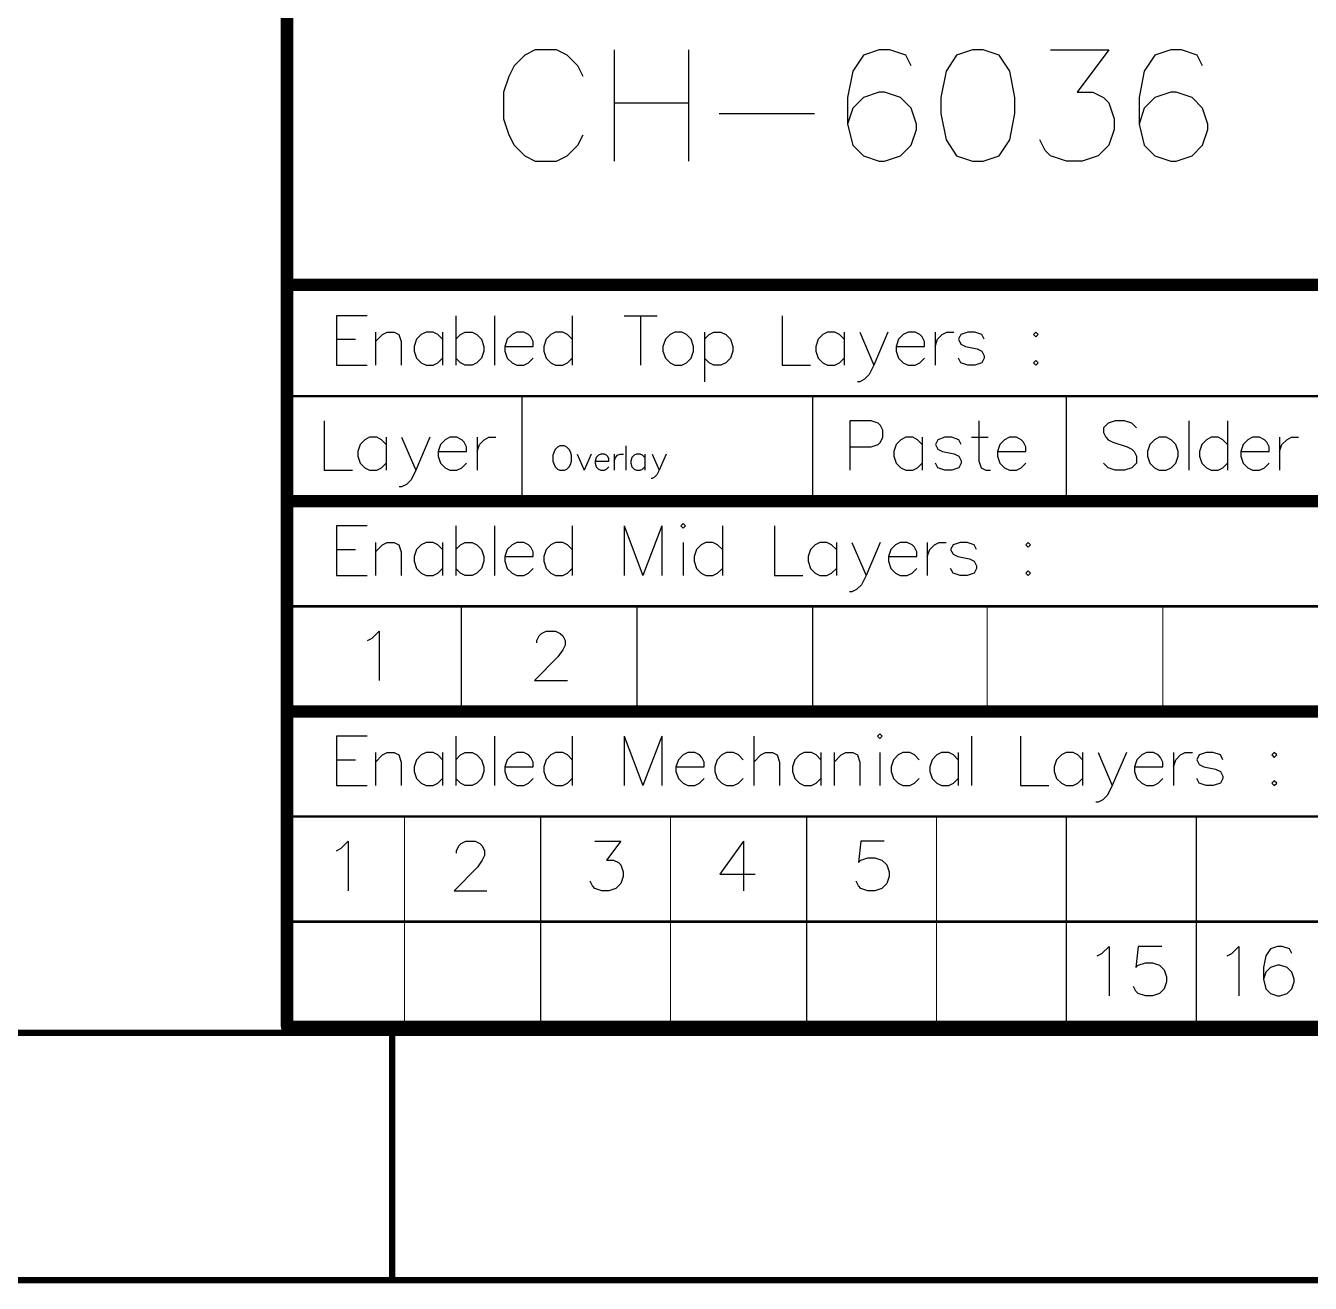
# Model space of a CAD drawing. Header units: millimetres. Extents: x 5 to 399, y 5 to 287.
# Drawn here: x 243.55 to 269.93, y 5.02 to 30.85 of the extents above; entities that cross this region are included whole.
import ezdxf

# ---------------------------------------------------------------- set-up
doc = ezdxf.new("R2010")
doc.units = ezdxf.units.MM
for name, color, linetype in [('Mechanical1', 6, 'Continuous'), ('Mechanical15', 56, 'Continuous'), ('Mechanical16', 56, 'Continuous'), ('Mechanical2', 216, 'Continuous'), ('Mechanical3', 76, 'Continuous'), ('Mechanical4', 56, 'Continuous'), ('Mechanical5', 56, 'Continuous'), ('MidLayer1', 16, 'Continuous'), ('MidLayer2', 76, 'Continuous'), ('TopLayer', 1, 'Continuous'), ('TopOverlay', 2, 'Continuous'), ('TopPaste', 8, 'Continuous'), ('TopSolder', 216, 'Continuous')]:
    doc.layers.add(name, color=color, linetype=linetype)

msp = doc.modelspace()

# ---------------------------------------------------------------- linework, layer by layer
at = {"layer": 'Mechanical1'}
for p, q in [((250.033, 13.952), (250.178, 14.097)), ((250.178, 14.097), (250.178, 13.081)), ((249.936, 13.903), (250.033, 13.952))]:
    msp.add_line(p, q, dxfattribs=at)
at = {"layer": 'Mechanical15'}
for p, q in [((265.654, 11.793), (265.799, 11.938)), ((265.799, 11.938), (265.799, 10.922)), ((266.399, 11.938), (266.35, 11.502)), ((266.882, 11.938), (266.399, 11.938)), ((265.557, 11.744), (265.654, 11.793)), ((266.35, 11.502), (266.399, 11.551)), ((266.399, 11.551), (266.544, 11.599)), ((266.544, 11.599), (266.689, 11.599)), ((266.689, 11.599), (266.834, 11.551)), ((266.834, 11.551), (266.931, 11.454)), ((266.931, 11.454), (266.979, 11.309)), ((266.35, 11.019), (266.302, 11.115)), ((266.979, 11.212), (266.931, 11.067)), ((266.979, 11.309), (266.979, 11.212)), ((266.399, 10.97), (266.35, 11.019)), ((266.544, 10.922), (266.399, 10.97)), ((266.689, 10.922), (266.544, 10.922)), ((266.834, 10.97), (266.689, 10.922)), ((266.931, 11.067), (266.834, 10.97))]:
    msp.add_line(p, q, dxfattribs=at)
at = {"layer": 'Mechanical15', "const_width": 0.127}
for points in [[(10.16, 10.16), (393.7, 10.16)], [(243.84, 10.16), (279.4, 10.16)], [(251.079, 5.08), (251.079, 10.16)], [(5.08, 5.08), (398.78, 5.08)]]:
    msp.add_lwpolyline(points, dxfattribs=at)
at = {"layer": 'Mechanical15', "const_width": 0.0635}
for points in [[(243.808, 10.16, 1), (243.872, 10.16, 1)], [(251.047, 10.16, 1), (251.111, 10.16, 1)], [(251.047, 5.08, 1), (251.111, 5.08, 1)]]:
    msp.add_lwpolyline(points, format="xyb", close=True, dxfattribs=at)
at = {"layer": 'Mechanical16'}
for p, q in [((254.018, 30.353), (253.8, 30.244)), ((254.453, 30.353), (254.018, 30.353)), ((254.671, 30.244), (254.453, 30.353)), ((255.64, 30.353), (255.64, 28.067)), ((257.163, 30.353), (257.163, 28.067)), ((261.081, 30.353), (260.755, 30.244)), ((261.299, 30.353), (261.081, 30.353)), ((261.625, 30.244), (261.299, 30.353)), ((262.997, 30.353), (262.67, 30.244)), ((263.214, 30.353), (262.997, 30.353)), ((263.541, 30.244), (263.214, 30.353)), ((264.597, 30.353), (265.794, 30.353)), ((265.794, 30.353), (265.141, 29.482)), ((267.067, 30.353), (266.741, 30.244)), ((267.285, 30.353), (267.067, 30.353)), ((267.611, 30.244), (267.285, 30.353)), ((253.8, 30.244), (253.583, 30.026)), ((254.889, 30.026), (254.671, 30.244)), ((260.755, 30.244), (260.537, 29.917)), ((261.734, 30.026), (261.625, 30.244)), ((262.67, 30.244), (262.453, 29.917)), ((263.759, 29.917), (263.541, 30.244)), ((266.741, 30.244), (266.523, 29.917)), ((267.72, 30.026), (267.611, 30.244)), ((253.474, 29.808), (253.365, 29.482)), ((253.583, 30.026), (253.474, 29.808)), ((254.998, 29.808), (254.889, 30.026)), ((260.537, 29.917), (260.428, 29.373)), ((262.453, 29.917), (262.344, 29.373)), ((263.867, 29.373), (263.759, 29.917)), ((266.523, 29.917), (266.414, 29.373)), ((253.365, 29.482), (253.365, 28.938)), ((260.428, 29.373), (260.428, 28.829)), ((260.755, 29.373), (260.537, 29.155)), ((261.081, 29.482), (260.755, 29.373)), ((261.19, 29.482), (261.081, 29.482)), ((261.517, 29.373), (261.19, 29.482)), ((261.734, 29.155), (261.517, 29.373)), ((262.344, 29.373), (262.344, 29.047)), ((263.867, 29.047), (263.867, 29.373)), ((265.141, 29.482), (265.467, 29.482)), ((265.467, 29.482), (265.685, 29.373)), ((265.685, 29.373), (265.794, 29.264)), ((266.414, 29.373), (266.414, 28.829)), ((266.741, 29.373), (266.523, 29.155)), ((267.067, 29.482), (266.741, 29.373)), ((267.176, 29.482), (267.067, 29.482)), ((267.503, 29.373), (267.176, 29.482)), ((267.72, 29.155), (267.503, 29.373)), ((255.64, 29.264), (257.163, 29.264)), ((257.795, 29.047), (259.754, 29.047)), ((260.537, 29.155), (260.428, 28.829)), ((261.843, 28.829), (261.734, 29.155)), ((262.344, 29.047), (262.453, 28.502)), ((263.759, 28.502), (263.867, 29.047)), ((265.794, 29.264), (265.903, 28.938)), ((266.523, 29.155), (266.414, 28.829)), ((267.829, 28.829), (267.72, 29.155)), ((253.365, 28.938), (253.474, 28.611)), ((260.428, 28.829), (260.537, 28.394)), ((261.843, 28.72), (261.843, 28.829)), ((265.903, 28.938), (265.903, 28.72)), ((266.414, 28.829), (266.523, 28.394)), ((267.829, 28.72), (267.829, 28.829)), ((253.474, 28.611), (253.583, 28.394)), ((254.889, 28.394), (254.998, 28.611)), ((261.734, 28.394), (261.843, 28.72)), ((262.453, 28.502), (262.67, 28.176)), ((263.541, 28.176), (263.759, 28.502)), ((264.488, 28.285), (264.379, 28.502)), ((265.903, 28.72), (265.794, 28.394)), ((267.72, 28.394), (267.829, 28.72)), ((253.583, 28.394), (253.8, 28.176)), ((254.671, 28.176), (254.889, 28.394)), ((260.537, 28.394), (260.755, 28.176)), ((261.517, 28.176), (261.734, 28.394)), ((264.597, 28.176), (264.488, 28.285)), ((265.794, 28.394), (265.576, 28.176)), ((266.523, 28.394), (266.741, 28.176)), ((267.503, 28.176), (267.72, 28.394)), ((253.8, 28.176), (254.018, 28.067)), ((254.018, 28.067), (254.453, 28.067)), ((254.453, 28.067), (254.671, 28.176)), ((260.755, 28.176), (261.081, 28.067)), ((261.081, 28.067), (261.19, 28.067)), ((261.19, 28.067), (261.517, 28.176)), ((262.67, 28.176), (262.997, 28.067)), ((262.997, 28.067), (263.214, 28.067)), ((263.214, 28.067), (263.541, 28.176)), ((264.923, 28.067), (264.597, 28.176)), ((265.25, 28.067), (264.923, 28.067)), ((265.576, 28.176), (265.25, 28.067)), ((266.741, 28.176), (267.067, 28.067)), ((267.067, 28.067), (267.176, 28.067)), ((267.176, 28.067), (267.503, 28.176)), ((250.565, 24.892), (249.936, 24.892)), ((249.936, 24.892), (249.936, 23.876)), ((252.384, 24.892), (252.384, 23.876)), ((253.182, 24.892), (253.182, 23.876)), ((254.773, 24.892), (254.773, 23.876)), ((255.842, 24.892), (256.519, 24.892)), ((256.181, 24.892), (256.181, 23.876)), ((259.088, 24.892), (259.088, 23.876)), ((250.734, 24.553), (250.734, 23.876)), ((250.879, 24.505), (250.976, 24.553)), ((250.976, 24.553), (251.121, 24.553)), ((251.121, 24.553), (251.218, 24.505)), ((251.774, 24.553), (251.677, 24.505)), ((251.919, 24.553), (251.774, 24.553)), ((252.016, 24.505), (251.919, 24.553)), ((252.113, 24.553), (252.113, 23.876)), ((252.48, 24.505), (252.577, 24.553)), ((252.577, 24.553), (252.722, 24.553)), ((252.722, 24.553), (252.819, 24.505)), ((253.636, 24.553), (253.54, 24.505)), ((253.781, 24.553), (253.636, 24.553)), ((253.878, 24.505), (253.781, 24.553)), ((254.434, 24.553), (254.338, 24.505)), ((254.58, 24.553), (254.434, 24.553)), ((254.676, 24.505), (254.58, 24.553)), ((256.882, 24.553), (256.785, 24.505)), ((257.027, 24.553), (256.882, 24.553)), ((257.124, 24.505), (257.027, 24.553)), ((257.491, 24.553), (257.491, 23.537)), ((257.588, 24.505), (257.685, 24.553)), ((257.685, 24.553), (257.83, 24.553)), ((257.83, 24.553), (257.927, 24.505)), ((260.021, 24.553), (259.925, 24.505)), ((260.166, 24.553), (260.021, 24.553)), ((260.263, 24.505), (260.166, 24.553)), ((260.36, 24.553), (260.36, 23.876)), ((260.679, 24.553), (260.969, 23.876)), ((261.26, 24.553), (260.969, 23.876)), ((261.671, 24.553), (261.574, 24.505)), ((261.816, 24.553), (261.671, 24.553)), ((261.913, 24.505), (261.816, 24.553)), ((262.227, 24.553), (262.227, 23.876)), ((262.372, 24.505), (262.469, 24.553)), ((262.469, 24.553), (262.614, 24.553)), ((262.899, 24.553), (262.754, 24.505)), ((263.044, 24.553), (262.899, 24.553)), ((263.19, 24.505), (263.044, 24.553)), ((264.297, 24.553), (264.249, 24.505)), ((264.346, 24.505), (264.297, 24.553)), ((249.936, 24.408), (250.323, 24.408)), ((250.734, 24.36), (250.879, 24.505)), ((251.218, 24.505), (251.266, 24.36)), ((251.266, 24.36), (251.266, 23.876)), ((251.581, 24.408), (251.532, 24.263)), ((251.677, 24.505), (251.581, 24.408)), ((252.113, 24.408), (252.016, 24.505)), ((252.384, 24.408), (252.48, 24.505)), ((252.819, 24.505), (252.916, 24.408)), ((252.916, 24.408), (252.964, 24.263)), ((253.443, 24.408), (253.394, 24.263)), ((253.54, 24.505), (253.443, 24.408)), ((253.927, 24.456), (253.878, 24.505)), ((253.975, 24.36), (253.927, 24.456)), ((253.975, 24.263), (253.975, 24.36)), ((254.241, 24.408), (254.193, 24.263)), ((254.338, 24.505), (254.241, 24.408)), ((254.773, 24.408), (254.676, 24.505)), ((256.689, 24.408), (256.64, 24.263)), ((256.785, 24.505), (256.689, 24.408)), ((257.221, 24.408), (257.124, 24.505)), ((257.269, 24.263), (257.221, 24.408)), ((257.491, 24.408), (257.588, 24.505)), ((257.927, 24.505), (258.024, 24.408)), ((258.024, 24.408), (258.072, 24.263)), ((259.828, 24.408), (259.779, 24.263)), ((259.925, 24.505), (259.828, 24.408)), ((260.36, 24.408), (260.263, 24.505)), ((261.477, 24.408), (261.429, 24.263)), ((261.574, 24.505), (261.477, 24.408)), ((261.961, 24.456), (261.913, 24.505)), ((262.009, 24.36), (261.961, 24.456)), ((262.009, 24.263), (262.009, 24.36)), ((262.227, 24.263), (262.275, 24.408)), ((262.275, 24.408), (262.372, 24.505)), ((262.754, 24.505), (262.706, 24.408)), ((262.706, 24.408), (262.754, 24.311)), ((262.754, 24.311), (262.851, 24.263)), ((263.238, 24.408), (263.19, 24.505)), ((264.249, 24.505), (264.297, 24.456)), ((264.297, 24.456), (264.346, 24.505)), ((251.532, 24.263), (251.532, 24.166)), ((251.532, 24.166), (251.581, 24.021)), ((251.581, 24.021), (251.677, 23.924)), ((252.016, 23.924), (252.113, 24.021)), ((252.48, 23.924), (252.384, 24.021)), ((252.916, 24.021), (252.819, 23.924)), ((252.964, 24.166), (252.916, 24.021)), ((252.964, 24.263), (252.964, 24.166)), ((253.394, 24.263), (253.975, 24.263)), ((253.394, 24.263), (253.394, 24.166)), ((253.394, 24.166), (253.443, 24.021)), ((253.443, 24.021), (253.54, 23.924)), ((253.878, 23.924), (253.975, 24.021)), ((254.193, 24.263), (254.193, 24.166)), ((254.193, 24.166), (254.241, 24.021)), ((254.241, 24.021), (254.338, 23.924)), ((254.676, 23.924), (254.773, 24.021)), ((256.64, 24.263), (256.64, 24.166)), ((256.64, 24.166), (256.689, 24.021)), ((256.689, 24.021), (256.785, 23.924)), ((257.124, 23.924), (257.221, 24.021)), ((257.221, 24.021), (257.269, 24.166)), ((257.269, 24.166), (257.269, 24.263)), ((257.588, 23.924), (257.491, 24.021)), ((258.024, 24.021), (257.927, 23.924)), ((258.072, 24.166), (258.024, 24.021)), ((258.072, 24.263), (258.072, 24.166)), ((259.779, 24.263), (259.779, 24.166)), ((259.779, 24.166), (259.828, 24.021)), ((259.828, 24.021), (259.925, 23.924)), ((260.263, 23.924), (260.36, 24.021)), ((261.429, 24.263), (262.009, 24.263)), ((261.429, 24.263), (261.429, 24.166)), ((261.429, 24.166), (261.477, 24.021)), ((261.477, 24.021), (261.574, 23.924)), ((261.913, 23.924), (262.009, 24.021)), ((262.754, 23.924), (262.706, 24.021)), ((262.851, 24.263), (263.093, 24.215)), ((263.093, 24.215), (263.19, 24.166)), ((263.19, 24.166), (263.238, 24.069)), ((263.238, 24.021), (263.19, 23.924)), ((263.238, 24.069), (263.238, 24.021)), ((249.936, 23.876), (250.565, 23.876)), ((251.677, 23.924), (251.774, 23.876)), ((251.774, 23.876), (251.919, 23.876)), ((251.919, 23.876), (252.016, 23.924)), ((252.577, 23.876), (252.48, 23.924)), ((252.722, 23.876), (252.577, 23.876)), ((252.819, 23.924), (252.722, 23.876)), ((253.54, 23.924), (253.636, 23.876)), ((253.636, 23.876), (253.781, 23.876)), ((253.781, 23.876), (253.878, 23.924)), ((254.338, 23.924), (254.434, 23.876)), ((254.434, 23.876), (254.58, 23.876)), ((254.58, 23.876), (254.676, 23.924)), ((256.785, 23.924), (256.882, 23.876)), ((256.882, 23.876), (257.027, 23.876)), ((257.027, 23.876), (257.124, 23.924)), ((257.685, 23.876), (257.588, 23.924)), ((257.83, 23.876), (257.685, 23.876)), ((257.927, 23.924), (257.83, 23.876)), ((259.088, 23.876), (259.668, 23.876)), ((259.925, 23.924), (260.021, 23.876)), ((260.021, 23.876), (260.166, 23.876)), ((260.166, 23.876), (260.263, 23.924)), ((260.969, 23.876), (260.873, 23.683)), ((261.574, 23.924), (261.671, 23.876)), ((261.671, 23.876), (261.816, 23.876)), ((261.816, 23.876), (261.913, 23.924)), ((262.899, 23.876), (262.754, 23.924)), ((263.044, 23.876), (262.899, 23.876)), ((263.19, 23.924), (263.044, 23.876)), ((264.297, 23.973), (264.249, 23.924)), ((264.249, 23.924), (264.297, 23.876)), ((264.346, 23.924), (264.297, 23.973)), ((264.297, 23.876), (264.346, 23.924)), ((260.679, 23.537), (260.631, 23.537)), ((260.776, 23.586), (260.679, 23.537)), ((260.873, 23.683), (260.776, 23.586)), ((257.051, 20.622), (257.003, 20.574)), ((257.1, 20.574), (257.051, 20.622)), ((250.565, 20.574), (249.936, 20.574)), ((249.936, 20.574), (249.936, 19.558)), ((252.384, 20.574), (252.384, 19.558)), ((253.182, 20.574), (253.182, 19.558)), ((254.773, 20.574), (254.773, 19.558)), ((255.842, 20.574), (255.842, 19.558)), ((255.842, 20.574), (256.229, 19.558)), ((256.616, 20.574), (256.229, 19.558)), ((256.616, 20.574), (256.616, 19.558)), ((257.003, 20.574), (257.051, 20.525)), ((257.051, 20.525), (257.1, 20.574)), ((257.859, 20.574), (257.859, 19.558)), ((258.928, 20.574), (258.928, 19.558)), ((249.936, 20.09), (250.323, 20.09)), ((250.734, 20.235), (250.734, 19.558)), ((250.734, 20.042), (250.879, 20.187)), ((250.879, 20.187), (250.976, 20.235)), ((250.976, 20.235), (251.121, 20.235)), ((251.121, 20.235), (251.218, 20.187)), ((251.218, 20.187), (251.266, 20.042)), ((251.581, 20.09), (251.532, 19.945)), ((251.677, 20.187), (251.581, 20.09)), ((251.774, 20.235), (251.677, 20.187)), ((251.919, 20.235), (251.774, 20.235)), ((252.016, 20.187), (251.919, 20.235)), ((252.113, 20.09), (252.016, 20.187)), ((252.113, 20.235), (252.113, 19.558)), ((252.384, 20.09), (252.48, 20.187)), ((252.48, 20.187), (252.577, 20.235)), ((252.577, 20.235), (252.722, 20.235)), ((252.722, 20.235), (252.819, 20.187)), ((252.819, 20.187), (252.916, 20.09)), ((252.916, 20.09), (252.964, 19.945)), ((253.443, 20.09), (253.394, 19.945)), ((253.54, 20.187), (253.443, 20.09)), ((253.636, 20.235), (253.54, 20.187)), ((253.781, 20.235), (253.636, 20.235)), ((253.878, 20.187), (253.781, 20.235)), ((253.927, 20.138), (253.878, 20.187)), ((253.975, 20.042), (253.927, 20.138)), ((254.241, 20.09), (254.193, 19.945)), ((254.338, 20.187), (254.241, 20.09)), ((254.434, 20.235), (254.338, 20.187)), ((254.58, 20.235), (254.434, 20.235)), ((254.676, 20.187), (254.58, 20.235)), ((254.773, 20.09), (254.676, 20.187)), ((257.051, 20.235), (257.051, 19.558)), ((257.327, 20.09), (257.279, 19.945)), ((257.424, 20.187), (257.327, 20.09)), ((257.521, 20.235), (257.424, 20.187)), ((257.666, 20.235), (257.521, 20.235)), ((257.762, 20.187), (257.666, 20.235)), ((257.859, 20.09), (257.762, 20.187)), ((259.668, 20.09), (259.62, 19.945)), ((259.765, 20.187), (259.668, 20.09)), ((259.862, 20.235), (259.765, 20.187)), ((260.007, 20.235), (259.862, 20.235)), ((260.103, 20.187), (260.007, 20.235)), ((260.2, 20.09), (260.103, 20.187)), ((260.2, 20.235), (260.2, 19.558)), ((260.519, 20.235), (260.81, 19.558)), ((261.1, 20.235), (260.81, 19.558)), ((261.318, 20.09), (261.269, 19.945)), ((261.414, 20.187), (261.318, 20.09)), ((261.511, 20.235), (261.414, 20.187)), ((261.656, 20.235), (261.511, 20.235)), ((261.753, 20.187), (261.656, 20.235)), ((261.801, 20.138), (261.753, 20.187)), ((261.85, 20.042), (261.801, 20.138)), ((262.067, 20.235), (262.067, 19.558)), ((262.067, 19.945), (262.116, 20.09)), ((262.116, 20.09), (262.212, 20.187)), ((262.212, 20.187), (262.309, 20.235)), ((262.309, 20.235), (262.454, 20.235)), ((262.595, 20.187), (262.546, 20.09)), ((262.546, 20.09), (262.595, 19.993)), ((262.74, 20.235), (262.595, 20.187)), ((262.885, 20.235), (262.74, 20.235)), ((263.03, 20.187), (262.885, 20.235)), ((263.078, 20.09), (263.03, 20.187)), ((264.138, 20.235), (264.089, 20.187)), ((264.089, 20.187), (264.138, 20.138)), ((264.186, 20.187), (264.138, 20.235)), ((264.138, 20.138), (264.186, 20.187)), ((251.266, 20.042), (251.266, 19.558)), ((251.532, 19.945), (251.532, 19.848)), ((251.532, 19.848), (251.581, 19.703)), ((252.964, 19.848), (252.916, 19.703)), ((252.964, 19.945), (252.964, 19.848)), ((253.394, 19.945), (253.975, 19.945)), ((253.394, 19.945), (253.394, 19.848)), ((253.394, 19.848), (253.443, 19.703)), ((253.975, 19.945), (253.975, 20.042)), ((254.193, 19.945), (254.193, 19.848)), ((254.193, 19.848), (254.241, 19.703)), ((257.279, 19.945), (257.279, 19.848)), ((257.279, 19.848), (257.327, 19.703)), ((259.62, 19.945), (259.62, 19.848)), ((259.62, 19.848), (259.668, 19.703)), ((261.269, 19.945), (261.85, 19.945)), ((261.269, 19.945), (261.269, 19.848)), ((261.269, 19.848), (261.318, 19.703)), ((261.85, 19.945), (261.85, 20.042)), ((262.595, 19.993), (262.691, 19.945)), ((262.691, 19.945), (262.933, 19.897)), ((262.933, 19.897), (263.03, 19.848)), ((263.03, 19.848), (263.078, 19.751)), ((249.936, 19.558), (250.565, 19.558)), ((251.581, 19.703), (251.677, 19.606)), ((251.677, 19.606), (251.774, 19.558)), ((251.774, 19.558), (251.919, 19.558)), ((251.919, 19.558), (252.016, 19.606)), ((252.016, 19.606), (252.113, 19.703)), ((252.48, 19.606), (252.384, 19.703)), ((252.577, 19.558), (252.48, 19.606)), ((252.722, 19.558), (252.577, 19.558)), ((252.819, 19.606), (252.722, 19.558)), ((252.916, 19.703), (252.819, 19.606)), ((253.443, 19.703), (253.54, 19.606)), ((253.54, 19.606), (253.636, 19.558)), ((253.636, 19.558), (253.781, 19.558)), ((253.781, 19.558), (253.878, 19.606)), ((253.878, 19.606), (253.975, 19.703)), ((254.241, 19.703), (254.338, 19.606)), ((254.338, 19.606), (254.434, 19.558)), ((254.434, 19.558), (254.58, 19.558)), ((254.58, 19.558), (254.676, 19.606)), ((254.676, 19.606), (254.773, 19.703)), ((257.327, 19.703), (257.424, 19.606)), ((257.424, 19.606), (257.521, 19.558)), ((257.521, 19.558), (257.666, 19.558)), ((257.666, 19.558), (257.762, 19.606)), ((257.762, 19.606), (257.859, 19.703)), ((258.928, 19.558), (259.509, 19.558)), ((259.668, 19.703), (259.765, 19.606)), ((259.765, 19.606), (259.862, 19.558)), ((259.862, 19.558), (260.007, 19.558)), ((260.007, 19.558), (260.103, 19.606)), ((260.103, 19.606), (260.2, 19.703)), ((260.81, 19.558), (260.713, 19.365)), ((261.318, 19.703), (261.414, 19.606)), ((261.414, 19.606), (261.511, 19.558)), ((261.511, 19.558), (261.656, 19.558)), ((261.656, 19.558), (261.753, 19.606)), ((261.753, 19.606), (261.85, 19.703)), ((262.595, 19.606), (262.546, 19.703)), ((262.74, 19.558), (262.595, 19.606)), ((262.885, 19.558), (262.74, 19.558)), ((263.03, 19.606), (262.885, 19.558)), ((263.078, 19.703), (263.03, 19.606)), ((263.078, 19.751), (263.078, 19.703)), ((264.138, 19.655), (264.089, 19.606)), ((264.089, 19.606), (264.138, 19.558)), ((264.186, 19.606), (264.138, 19.655)), ((264.138, 19.558), (264.186, 19.606)), ((260.616, 19.268), (260.519, 19.219)), ((260.713, 19.365), (260.616, 19.268)), ((260.519, 19.219), (260.471, 19.219)), ((250.565, 16.256), (249.936, 16.256)), ((249.936, 16.256), (249.936, 15.24)), ((252.384, 16.256), (252.384, 15.24)), ((253.182, 16.256), (253.182, 15.24)), ((254.773, 16.256), (254.773, 15.24)), ((255.842, 16.256), (255.842, 15.24)), ((255.842, 16.256), (256.229, 15.24)), ((256.616, 16.256), (256.229, 15.24)), ((256.616, 16.256), (256.616, 15.24)), ((258.502, 16.256), (258.502, 15.24)), ((261.095, 16.304), (261.047, 16.256)), ((261.047, 16.256), (261.095, 16.207)), ((261.143, 16.256), (261.095, 16.304)), ((261.095, 16.207), (261.143, 16.256)), ((262.972, 16.256), (262.972, 15.24)), ((263.983, 16.256), (263.983, 15.24)), ((250.734, 15.917), (250.734, 15.24)), ((250.734, 15.724), (250.879, 15.869)), ((250.879, 15.869), (250.976, 15.917)), ((250.976, 15.917), (251.121, 15.917)), ((251.121, 15.917), (251.218, 15.869)), ((251.218, 15.869), (251.266, 15.724)), ((251.677, 15.869), (251.581, 15.772)), ((251.774, 15.917), (251.677, 15.869)), ((251.919, 15.917), (251.774, 15.917)), ((252.016, 15.869), (251.919, 15.917)), ((252.113, 15.772), (252.016, 15.869)), ((252.113, 15.917), (252.113, 15.24)), ((252.384, 15.772), (252.48, 15.869)), ((252.48, 15.869), (252.577, 15.917)), ((252.577, 15.917), (252.722, 15.917)), ((252.722, 15.917), (252.819, 15.869)), ((252.819, 15.869), (252.916, 15.772)), ((253.54, 15.869), (253.443, 15.772)), ((253.636, 15.917), (253.54, 15.869)), ((253.781, 15.917), (253.636, 15.917)), ((253.878, 15.869), (253.781, 15.917)), ((253.927, 15.82), (253.878, 15.869)), ((254.338, 15.869), (254.241, 15.772)), ((254.434, 15.917), (254.338, 15.869)), ((254.58, 15.917), (254.434, 15.917)), ((254.676, 15.869), (254.58, 15.917)), ((254.773, 15.772), (254.676, 15.869)), ((257.051, 15.869), (256.955, 15.772)), ((257.148, 15.917), (257.051, 15.869)), ((257.293, 15.917), (257.148, 15.917)), ((257.39, 15.869), (257.293, 15.917)), ((257.438, 15.82), (257.39, 15.869)), ((257.849, 15.869), (257.753, 15.772)), ((257.946, 15.917), (257.849, 15.869)), ((258.091, 15.917), (257.946, 15.917)), ((258.188, 15.869), (258.091, 15.917)), ((258.285, 15.772), (258.188, 15.869)), ((258.502, 15.724), (258.648, 15.869)), ((258.648, 15.869), (258.744, 15.917)), ((258.744, 15.917), (258.889, 15.917)), ((258.889, 15.917), (258.986, 15.869)), ((258.986, 15.869), (259.035, 15.724)), ((259.446, 15.869), (259.349, 15.772)), ((259.542, 15.917), (259.446, 15.869)), ((259.688, 15.917), (259.542, 15.917)), ((259.784, 15.869), (259.688, 15.917)), ((259.881, 15.772), (259.784, 15.869)), ((259.881, 15.917), (259.881, 15.24)), ((260.152, 15.917), (260.152, 15.24)), ((260.152, 15.724), (260.297, 15.869)), ((260.297, 15.869), (260.394, 15.917)), ((260.394, 15.917), (260.539, 15.917)), ((260.539, 15.917), (260.636, 15.869)), ((260.636, 15.869), (260.684, 15.724)), ((261.095, 15.917), (261.095, 15.24)), ((261.468, 15.869), (261.371, 15.772)), ((261.564, 15.917), (261.468, 15.869)), ((261.709, 15.917), (261.564, 15.917)), ((261.806, 15.869), (261.709, 15.917)), ((261.903, 15.772), (261.806, 15.869)), ((262.266, 15.869), (262.169, 15.772)), ((262.362, 15.917), (262.266, 15.869)), ((262.508, 15.917), (262.362, 15.917)), ((262.604, 15.869), (262.508, 15.917)), ((262.701, 15.772), (262.604, 15.869)), ((262.701, 15.917), (262.701, 15.24)), ((264.82, 15.869), (264.723, 15.772)), ((264.916, 15.917), (264.82, 15.869)), ((265.061, 15.917), (264.916, 15.917)), ((265.158, 15.869), (265.061, 15.917)), ((265.255, 15.772), (265.158, 15.869)), ((265.255, 15.917), (265.255, 15.24)), ((265.574, 15.917), (265.864, 15.24)), ((266.155, 15.917), (265.864, 15.24)), ((266.469, 15.869), (266.372, 15.772)), ((266.566, 15.917), (266.469, 15.869)), ((266.711, 15.917), (266.566, 15.917)), ((266.808, 15.869), (266.711, 15.917)), ((266.856, 15.82), (266.808, 15.869)), ((267.122, 15.917), (267.122, 15.24)), ((267.17, 15.772), (267.267, 15.869)), ((267.267, 15.869), (267.364, 15.917)), ((267.364, 15.917), (267.509, 15.917)), ((267.649, 15.869), (267.601, 15.772)), ((267.794, 15.917), (267.649, 15.869)), ((267.94, 15.917), (267.794, 15.917)), ((268.085, 15.869), (267.94, 15.917)), ((268.133, 15.772), (268.085, 15.869)), ((269.192, 15.917), (269.144, 15.869)), ((269.144, 15.869), (269.192, 15.82)), ((269.241, 15.869), (269.192, 15.917)), ((269.192, 15.82), (269.241, 15.869)), ((249.936, 15.772), (250.323, 15.772)), ((251.266, 15.724), (251.266, 15.24)), ((251.581, 15.772), (251.532, 15.627)), ((251.532, 15.627), (251.532, 15.53)), ((252.916, 15.772), (252.964, 15.627)), ((252.964, 15.627), (252.964, 15.53)), ((253.443, 15.772), (253.394, 15.627)), ((253.394, 15.627), (253.975, 15.627)), ((253.394, 15.627), (253.394, 15.53)), ((253.975, 15.724), (253.927, 15.82)), ((253.975, 15.627), (253.975, 15.724)), ((254.241, 15.772), (254.193, 15.627)), ((254.193, 15.627), (254.193, 15.53)), ((256.955, 15.772), (256.906, 15.627)), ((256.906, 15.627), (257.487, 15.627)), ((256.906, 15.627), (256.906, 15.53)), ((257.487, 15.724), (257.438, 15.82)), ((257.487, 15.627), (257.487, 15.724)), ((257.753, 15.772), (257.704, 15.627)), ((257.704, 15.627), (257.704, 15.53)), ((259.035, 15.724), (259.035, 15.24)), ((259.349, 15.772), (259.301, 15.627)), ((259.301, 15.627), (259.301, 15.53)), ((260.684, 15.724), (260.684, 15.24)), ((261.371, 15.772), (261.322, 15.627)), ((261.322, 15.627), (261.322, 15.53)), ((262.169, 15.772), (262.121, 15.627)), ((262.121, 15.627), (262.121, 15.53)), ((264.723, 15.772), (264.675, 15.627)), ((264.675, 15.627), (264.675, 15.53)), ((266.372, 15.772), (266.324, 15.627)), ((266.324, 15.627), (266.904, 15.627)), ((266.324, 15.627), (266.324, 15.53)), ((266.904, 15.724), (266.856, 15.82)), ((266.904, 15.627), (266.904, 15.724)), ((267.122, 15.627), (267.17, 15.772)), ((267.601, 15.772), (267.649, 15.675)), ((267.649, 15.675), (267.746, 15.627)), ((267.746, 15.627), (267.988, 15.579)), ((267.988, 15.579), (268.085, 15.53)), ((251.532, 15.53), (251.581, 15.385)), ((251.581, 15.385), (251.677, 15.288)), ((252.016, 15.288), (252.113, 15.385)), ((252.48, 15.288), (252.384, 15.385)), ((252.916, 15.385), (252.819, 15.288)), ((252.964, 15.53), (252.916, 15.385)), ((253.394, 15.53), (253.443, 15.385)), ((253.443, 15.385), (253.54, 15.288)), ((253.878, 15.288), (253.975, 15.385)), ((254.193, 15.53), (254.241, 15.385)), ((254.241, 15.385), (254.338, 15.288)), ((254.676, 15.288), (254.773, 15.385)), ((256.906, 15.53), (256.955, 15.385)), ((256.955, 15.385), (257.051, 15.288)), ((257.39, 15.288), (257.487, 15.385)), ((257.704, 15.53), (257.753, 15.385)), ((257.753, 15.385), (257.849, 15.288)), ((258.188, 15.288), (258.285, 15.385)), ((259.301, 15.53), (259.349, 15.385)), ((259.349, 15.385), (259.446, 15.288)), ((259.784, 15.288), (259.881, 15.385)), ((261.322, 15.53), (261.371, 15.385)), ((261.371, 15.385), (261.468, 15.288)), ((261.806, 15.288), (261.903, 15.385)), ((262.121, 15.53), (262.169, 15.385)), ((262.169, 15.385), (262.266, 15.288)), ((262.604, 15.288), (262.701, 15.385)), ((264.675, 15.53), (264.723, 15.385)), ((264.723, 15.385), (264.82, 15.288)), ((265.158, 15.288), (265.255, 15.385)), ((266.324, 15.53), (266.372, 15.385)), ((266.372, 15.385), (266.469, 15.288)), ((266.808, 15.288), (266.904, 15.385)), ((267.649, 15.288), (267.601, 15.385)), ((268.085, 15.53), (268.133, 15.433)), ((268.133, 15.385), (268.085, 15.288)), ((268.133, 15.433), (268.133, 15.385)), ((269.192, 15.337), (269.144, 15.288)), ((269.241, 15.288), (269.192, 15.337)), ((249.936, 15.24), (250.565, 15.24)), ((251.677, 15.288), (251.774, 15.24)), ((251.774, 15.24), (251.919, 15.24)), ((251.919, 15.24), (252.016, 15.288)), ((252.577, 15.24), (252.48, 15.288)), ((252.722, 15.24), (252.577, 15.24)), ((252.819, 15.288), (252.722, 15.24)), ((253.54, 15.288), (253.636, 15.24)), ((253.636, 15.24), (253.781, 15.24)), ((253.781, 15.24), (253.878, 15.288)), ((254.338, 15.288), (254.434, 15.24)), ((254.434, 15.24), (254.58, 15.24)), ((254.58, 15.24), (254.676, 15.288)), ((257.051, 15.288), (257.148, 15.24)), ((257.148, 15.24), (257.293, 15.24)), ((257.293, 15.24), (257.39, 15.288)), ((257.849, 15.288), (257.946, 15.24)), ((257.946, 15.24), (258.091, 15.24)), ((258.091, 15.24), (258.188, 15.288)), ((259.446, 15.288), (259.542, 15.24)), ((259.542, 15.24), (259.688, 15.24)), ((259.688, 15.24), (259.784, 15.288)), ((261.468, 15.288), (261.564, 15.24)), ((261.564, 15.24), (261.709, 15.24)), ((261.709, 15.24), (261.806, 15.288)), ((262.266, 15.288), (262.362, 15.24)), ((262.362, 15.24), (262.508, 15.24)), ((262.508, 15.24), (262.604, 15.288)), ((263.983, 15.24), (264.563, 15.24)), ((264.82, 15.288), (264.916, 15.24)), ((264.916, 15.24), (265.061, 15.24)), ((265.061, 15.24), (265.158, 15.288)), ((265.768, 15.047), (265.671, 14.95)), ((265.864, 15.24), (265.768, 15.047)), ((266.469, 15.288), (266.566, 15.24)), ((266.566, 15.24), (266.711, 15.24)), ((266.711, 15.24), (266.808, 15.288)), ((267.794, 15.24), (267.649, 15.288)), ((267.94, 15.24), (267.794, 15.24)), ((268.085, 15.288), (267.94, 15.24)), ((269.144, 15.288), (269.192, 15.24)), ((269.192, 15.24), (269.241, 15.288)), ((265.574, 14.901), (265.526, 14.901)), ((265.671, 14.95), (265.574, 14.901)), ((268.321, 11.793), (268.466, 11.938)), ((268.466, 11.938), (268.466, 10.922)), ((269.114, 11.889), (269.017, 11.744)), ((269.259, 11.938), (269.114, 11.889)), ((269.356, 11.938), (269.259, 11.938)), ((269.501, 11.889), (269.356, 11.938)), ((269.549, 11.793), (269.501, 11.889)), ((268.224, 11.744), (268.321, 11.793)), ((269.017, 11.744), (268.969, 11.502)), ((268.969, 11.502), (268.969, 11.261)), ((269.017, 11.406), (268.969, 11.261)), ((269.114, 11.502), (269.017, 11.406)), ((269.259, 11.551), (269.114, 11.502)), ((269.308, 11.551), (269.259, 11.551)), ((269.453, 11.502), (269.308, 11.551)), ((269.549, 11.406), (269.453, 11.502)), ((269.598, 11.261), (269.549, 11.406)), ((268.969, 11.261), (269.017, 11.067)), ((269.549, 11.067), (269.598, 11.212)), ((269.598, 11.212), (269.598, 11.261)), ((269.017, 11.067), (269.114, 10.97)), ((269.114, 10.97), (269.259, 10.922)), ((269.259, 10.922), (269.308, 10.922)), ((269.308, 10.922), (269.453, 10.97)), ((269.453, 10.97), (269.549, 11.067))]:
    msp.add_line(p, q, dxfattribs=at)
for points, const_width in [([(248.92, 25.527), (248.92, 48.387)], 0.254), ([(248.92, 10.287), (248.92, 25.527)], 0.254), ([(248.92, 25.527), (292.1, 25.527)], 0.254), ([(248.92, 23.241), (292.1, 23.241)], 0.0508), ([(253.746, 21.082), (253.746, 23.241)], 0.0254), ([(259.715, 21.082), (259.715, 23.241)], 0.0254), ([(264.922, 21.082), (264.922, 23.241)], 0.0254), ([(248.92, 21.082), (292.1, 21.082)], 0.254), ([(248.92, 18.923), (292.1, 18.923)], 0.0508), ([(252.501, 16.764), (252.501, 18.923)], 0.0254), ([(256.108, 16.764), (256.108, 18.923)], 0.0254), ([(259.715, 16.764), (259.715, 18.923)], 0.0254), ([(263.296, 16.764), (263.296, 18.923)], 0.0254), ([(266.903, 16.764), (266.903, 18.923)], 0.0254), ([(248.92, 16.764), (292.1, 16.764)], 0.254), ([(248.92, 14.605), (270.256, 14.605)], 0.0508), ([(251.333, 12.446), (251.333, 14.605)], 0.0254), ([(254.127, 12.446), (254.127, 14.605)], 0.0254), ([(256.794, 12.446), (256.794, 14.605)], 0.0254), ([(259.588, 12.446), (259.588, 14.605)], 0.0254), ([(262.255, 12.446), (262.255, 14.605)], 0.0254), ([(264.922, 12.446), (264.922, 14.605)], 0.0254), ([(267.589, 12.446), (267.589, 14.605)], 0.0254), ([(248.92, 12.446), (270.256, 12.446)], 0.0508), ([(251.333, 10.287), (251.333, 12.446)], 0.0254), ([(254.127, 10.287), (254.127, 12.446)], 0.0254), ([(256.794, 10.287), (256.794, 12.446)], 0.0254), ([(259.588, 10.287), (259.588, 12.446)], 0.0254), ([(262.255, 10.287), (262.255, 12.446)], 0.0254), ([(264.922, 10.287), (264.922, 12.446)], 0.0254), ([(267.589, 10.287), (267.589, 12.446)], 0.0254), ([(248.92, 10.287), (393.7, 10.287)], 0.254)]:
    msp.add_lwpolyline(points, dxfattribs=dict(at, const_width=const_width))
for points, const_width in [([(248.857, 25.527, 1), (248.983, 25.527, 1)], 0.127), ([(248.857, 25.527, 1), (248.983, 25.527, 1)], 0.127), ([(248.857, 25.527, 1), (248.983, 25.527, 1)], 0.127), ([(248.907, 23.241, 1), (248.933, 23.241, 1)], 0.0254), ([(253.74, 23.241, 1), (253.752, 23.241, 1)], 0.0127), ([(259.709, 23.241, 1), (259.721, 23.241, 1)], 0.0127), ([(264.916, 23.241, 1), (264.928, 23.241, 1)], 0.0127), ([(248.857, 21.082, 1), (248.983, 21.082, 1)], 0.127), ([(253.74, 21.082, 1), (253.752, 21.082, 1)], 0.0127), ([(259.709, 21.082, 1), (259.721, 21.082, 1)], 0.0127), ([(264.916, 21.082, 1), (264.928, 21.082, 1)], 0.0127), ([(248.907, 18.923, 1), (248.933, 18.923, 1)], 0.0254), ([(252.495, 18.923, 1), (252.508, 18.923, 1)], 0.0127), ([(256.102, 18.923, 1), (256.115, 18.923, 1)], 0.0127), ([(259.709, 18.923, 1), (259.721, 18.923, 1)], 0.0127), ([(263.29, 18.923, 1), (263.303, 18.923, 1)], 0.0127), ([(266.897, 18.923, 1), (266.91, 18.923, 1)], 0.0127), ([(248.857, 16.764, 1), (248.983, 16.764, 1)], 0.127), ([(252.495, 16.764, 1), (252.508, 16.764, 1)], 0.0127), ([(256.102, 16.764, 1), (256.115, 16.764, 1)], 0.0127), ([(259.709, 16.764, 1), (259.721, 16.764, 1)], 0.0127), ([(263.29, 16.764, 1), (263.303, 16.764, 1)], 0.0127), ([(266.897, 16.764, 1), (266.91, 16.764, 1)], 0.0127), ([(248.907, 14.605, 1), (248.933, 14.605, 1)], 0.0254), ([(251.327, 14.605, 1), (251.339, 14.605, 1)], 0.0127), ([(254.121, 14.605, 1), (254.133, 14.605, 1)], 0.0127), ([(256.788, 14.605, 1), (256.8, 14.605, 1)], 0.0127), ([(259.582, 14.605, 1), (259.594, 14.605, 1)], 0.0127), ([(262.249, 14.605, 1), (262.261, 14.605, 1)], 0.0127), ([(264.916, 14.605, 1), (264.928, 14.605, 1)], 0.0127), ([(267.583, 14.605, 1), (267.595, 14.605, 1)], 0.0127), ([(248.907, 12.446, 1), (248.933, 12.446, 1)], 0.0254), ([(251.327, 12.446, 1), (251.339, 12.446, 1)], 0.0127), ([(251.327, 12.446, 1), (251.339, 12.446, 1)], 0.0127), ([(254.121, 12.446, 1), (254.133, 12.446, 1)], 0.0127), ([(254.121, 12.446, 1), (254.133, 12.446, 1)], 0.0127), ([(256.788, 12.446, 1), (256.8, 12.446, 1)], 0.0127), ([(256.788, 12.446, 1), (256.8, 12.446, 1)], 0.0127), ([(259.582, 12.446, 1), (259.594, 12.446, 1)], 0.0127), ([(259.582, 12.446, 1), (259.594, 12.446, 1)], 0.0127), ([(262.249, 12.446, 1), (262.261, 12.446, 1)], 0.0127), ([(262.249, 12.446, 1), (262.261, 12.446, 1)], 0.0127), ([(264.916, 12.446, 1), (264.928, 12.446, 1)], 0.0127), ([(264.916, 12.446, 1), (264.928, 12.446, 1)], 0.0127), ([(267.583, 12.446, 1), (267.595, 12.446, 1)], 0.0127), ([(267.583, 12.446, 1), (267.595, 12.446, 1)], 0.0127), ([(248.857, 10.287, 1), (248.983, 10.287, 1)], 0.127), ([(248.857, 10.287, 1), (248.983, 10.287, 1)], 0.127), ([(251.327, 10.287, 1), (251.339, 10.287, 1)], 0.0127), ([(254.121, 10.287, 1), (254.133, 10.287, 1)], 0.0127), ([(256.788, 10.287, 1), (256.8, 10.287, 1)], 0.0127), ([(259.582, 10.287, 1), (259.594, 10.287, 1)], 0.0127), ([(262.249, 10.287, 1), (262.261, 10.287, 1)], 0.0127), ([(264.916, 10.287, 1), (264.928, 10.287, 1)], 0.0127), ([(267.583, 10.287, 1), (267.595, 10.287, 1)], 0.0127)]:
    msp.add_lwpolyline(points, format="xyb", close=True, dxfattribs=dict(at, const_width=const_width))
at = {"layer": 'Mechanical2'}
for p, q in [((252.397, 13.903), (252.446, 14)), ((252.446, 14), (252.494, 14.048)), ((252.494, 14.048), (252.591, 14.097)), ((252.591, 14.097), (252.784, 14.097)), ((252.784, 14.097), (252.881, 14.048)), ((252.881, 14.048), (252.929, 14)), ((252.929, 14), (252.978, 13.903)), ((252.397, 13.855), (252.397, 13.903)), ((252.978, 13.807), (252.929, 13.71)), ((252.978, 13.903), (252.978, 13.807)), ((252.833, 13.565), (252.349, 13.081)), ((252.929, 13.71), (252.833, 13.565)), ((252.349, 13.081), (253.026, 13.081))]:
    msp.add_line(p, q, dxfattribs=at)
at = {"layer": 'Mechanical3'}
for p, q in [((255.24, 14.097), (255.772, 14.097)), ((255.772, 14.097), (255.482, 13.71)), ((255.482, 13.71), (255.627, 13.71)), ((255.627, 13.71), (255.723, 13.661)), ((255.723, 13.661), (255.772, 13.613)), ((255.772, 13.613), (255.82, 13.468)), ((255.82, 13.468), (255.82, 13.371)), ((255.191, 13.178), (255.143, 13.274)), ((255.772, 13.226), (255.675, 13.129)), ((255.82, 13.371), (255.772, 13.226)), ((255.24, 13.129), (255.191, 13.178)), ((255.385, 13.081), (255.24, 13.129)), ((255.53, 13.081), (255.385, 13.081)), ((255.675, 13.129), (255.53, 13.081))]:
    msp.add_line(p, q, dxfattribs=at)
at = {"layer": 'Mechanical4'}
for p, q in [((258.294, 14.097), (257.81, 13.42)), ((258.294, 14.097), (258.294, 13.081)), ((257.81, 13.42), (258.536, 13.42))]:
    msp.add_line(p, q, dxfattribs=at)
at = {"layer": 'Mechanical5'}
for p, q in [((260.701, 14.097), (260.652, 13.661)), ((261.184, 14.097), (260.701, 14.097)), ((260.701, 13.71), (260.846, 13.758)), ((260.846, 13.758), (260.991, 13.758)), ((260.991, 13.758), (261.136, 13.71)), ((260.652, 13.661), (260.701, 13.71)), ((261.136, 13.71), (261.233, 13.613)), ((261.233, 13.613), (261.281, 13.468)), ((261.281, 13.468), (261.281, 13.371)), ((260.652, 13.178), (260.604, 13.274)), ((261.233, 13.226), (261.136, 13.129)), ((261.281, 13.371), (261.233, 13.226)), ((260.701, 13.129), (260.652, 13.178)), ((260.846, 13.081), (260.701, 13.129)), ((260.991, 13.081), (260.846, 13.081)), ((261.136, 13.129), (260.991, 13.081))]:
    msp.add_line(p, q, dxfattribs=at)
at = {"layer": 'MidLayer1'}
for p, q in [((250.571, 18.221), (250.668, 18.27)), ((250.668, 18.27), (250.813, 18.415)), ((250.813, 18.415), (250.813, 17.399))]:
    msp.add_line(p, q, dxfattribs=at)
at = {"layer": 'MidLayer2'}
for p, q in [((254.048, 18.221), (254.097, 18.318)), ((254.048, 18.173), (254.048, 18.221)), ((254.097, 18.318), (254.145, 18.366)), ((254.145, 18.366), (254.242, 18.415)), ((254.242, 18.415), (254.435, 18.415)), ((254.435, 18.415), (254.532, 18.366)), ((254.532, 18.366), (254.58, 18.318)), ((254.58, 18.318), (254.629, 18.221)), ((254.629, 18.221), (254.629, 18.125)), ((254.58, 18.028), (254.484, 17.883)), ((254.629, 18.125), (254.58, 18.028)), ((254.484, 17.883), (254, 17.399)), ((254, 17.399), (254.677, 17.399))]:
    msp.add_line(p, q, dxfattribs=at)
at = {"layer": 'TopLayer'}
for p, q in [((249.682, 22.733), (249.682, 21.717)), ((250.422, 22.249), (250.374, 22.104)), ((250.519, 22.346), (250.422, 22.249)), ((250.616, 22.394), (250.519, 22.346)), ((250.761, 22.394), (250.616, 22.394)), ((250.857, 22.346), (250.761, 22.394)), ((250.954, 22.249), (250.857, 22.346)), ((250.954, 22.394), (250.954, 21.717)), ((251.273, 22.394), (251.564, 21.717)), ((251.854, 22.394), (251.564, 21.717)), ((252.072, 22.249), (252.023, 22.104)), ((252.168, 22.346), (252.072, 22.249)), ((252.265, 22.394), (252.168, 22.346)), ((252.41, 22.394), (252.265, 22.394)), ((252.507, 22.346), (252.41, 22.394)), ((252.555, 22.297), (252.507, 22.346)), ((252.604, 22.201), (252.555, 22.297)), ((252.604, 22.104), (252.604, 22.201)), ((252.821, 22.394), (252.821, 21.717)), ((252.821, 22.104), (252.87, 22.249)), ((252.87, 22.249), (252.966, 22.346)), ((252.966, 22.346), (253.063, 22.394)), ((253.063, 22.394), (253.208, 22.394)), ((250.374, 22.104), (250.374, 22.007)), ((250.374, 22.007), (250.422, 21.862)), ((252.023, 22.104), (252.604, 22.104)), ((252.023, 22.104), (252.023, 22.007)), ((252.023, 22.007), (252.072, 21.862)), ((249.682, 21.717), (250.262, 21.717)), ((250.422, 21.862), (250.519, 21.765)), ((250.519, 21.765), (250.616, 21.717)), ((250.616, 21.717), (250.761, 21.717)), ((250.761, 21.717), (250.857, 21.765)), ((250.857, 21.765), (250.954, 21.862)), ((251.564, 21.717), (251.467, 21.524)), ((252.072, 21.862), (252.168, 21.765)), ((252.168, 21.765), (252.265, 21.717)), ((252.265, 21.717), (252.41, 21.717)), ((252.41, 21.717), (252.507, 21.765)), ((252.507, 21.765), (252.604, 21.862)), ((251.273, 21.378), (251.225, 21.378)), ((251.37, 21.427), (251.273, 21.378)), ((251.467, 21.524), (251.37, 21.427))]:
    msp.add_line(p, q, dxfattribs=at)
at = {"layer": 'TopOverlay'}
for p, q in [((254.476, 22.193), (254.429, 22.145)), ((254.524, 22.217), (254.476, 22.193)), ((254.619, 22.217), (254.524, 22.217)), ((254.667, 22.193), (254.619, 22.217)), ((254.714, 22.145), (254.667, 22.193)), ((255.874, 22.217), (255.874, 21.717)), ((254.405, 22.098), (254.381, 22.026)), ((254.381, 22.026), (254.381, 21.907)), ((254.381, 21.907), (254.405, 21.836)), ((254.429, 22.145), (254.405, 22.098)), ((254.738, 22.098), (254.714, 22.145)), ((254.762, 22.026), (254.738, 22.098)), ((254.738, 21.836), (254.762, 21.907)), ((254.762, 21.907), (254.762, 22.026)), ((254.879, 22.05), (255.021, 21.717)), ((255.164, 22.05), (255.021, 21.717)), ((255.269, 21.979), (255.245, 21.907)), ((255.245, 21.907), (255.531, 21.907)), ((255.245, 21.907), (255.245, 21.86)), ((255.317, 22.026), (255.269, 21.979)), ((255.364, 22.05), (255.317, 22.026)), ((255.436, 22.05), (255.364, 22.05)), ((255.483, 22.026), (255.436, 22.05)), ((255.507, 22.003), (255.483, 22.026)), ((255.531, 21.955), (255.507, 22.003)), ((255.531, 21.907), (255.531, 21.955)), ((255.638, 22.05), (255.638, 21.717)), ((255.638, 21.907), (255.662, 21.979)), ((255.662, 21.979), (255.709, 22.026)), ((255.709, 22.026), (255.757, 22.05)), ((255.757, 22.05), (255.828, 22.05)), ((256.002, 21.979), (255.978, 21.907)), ((255.978, 21.907), (255.978, 21.86)), ((256.05, 22.026), (256.002, 21.979)), ((256.097, 22.05), (256.05, 22.026)), ((256.169, 22.05), (256.097, 22.05)), ((256.216, 22.026), (256.169, 22.05)), ((256.264, 21.979), (256.216, 22.026)), ((256.264, 22.05), (256.264, 21.717)), ((256.421, 22.05), (256.564, 21.717)), ((256.707, 22.05), (256.564, 21.717)), ((254.405, 21.836), (254.429, 21.788)), ((254.429, 21.788), (254.476, 21.741)), ((254.476, 21.741), (254.524, 21.717)), ((254.524, 21.717), (254.619, 21.717)), ((254.619, 21.717), (254.667, 21.741)), ((254.667, 21.741), (254.714, 21.788)), ((254.714, 21.788), (254.738, 21.836)), ((255.245, 21.86), (255.269, 21.788)), ((255.269, 21.788), (255.317, 21.741)), ((255.317, 21.741), (255.364, 21.717)), ((255.364, 21.717), (255.436, 21.717)), ((255.436, 21.717), (255.483, 21.741)), ((255.483, 21.741), (255.531, 21.788)), ((255.978, 21.86), (256.002, 21.788)), ((256.002, 21.788), (256.05, 21.741)), ((256.05, 21.741), (256.097, 21.717)), ((256.097, 21.717), (256.169, 21.717)), ((256.169, 21.717), (256.216, 21.741)), ((256.216, 21.741), (256.264, 21.788)), ((256.564, 21.717), (256.516, 21.622)), ((256.421, 21.55), (256.397, 21.55)), ((256.469, 21.574), (256.421, 21.55)), ((256.516, 21.622), (256.469, 21.574))]:
    msp.add_line(p, q, dxfattribs=at)
at = {"layer": 'TopPaste'}
for p, q in [((260.912, 22.733), (260.477, 22.733)), ((260.477, 22.733), (260.477, 21.717)), ((261.057, 22.684), (260.912, 22.733)), ((261.106, 22.636), (261.057, 22.684)), ((263.123, 22.733), (263.123, 21.91)), ((261.154, 22.539), (261.106, 22.636)), ((261.154, 22.394), (261.154, 22.539)), ((260.477, 22.201), (260.912, 22.201)), ((260.912, 22.201), (261.057, 22.249)), ((261.057, 22.249), (261.106, 22.297)), ((261.106, 22.297), (261.154, 22.394)), ((261.43, 22.249), (261.382, 22.104)), ((261.527, 22.346), (261.43, 22.249)), ((261.623, 22.394), (261.527, 22.346)), ((261.768, 22.394), (261.623, 22.394)), ((261.865, 22.346), (261.768, 22.394)), ((261.962, 22.249), (261.865, 22.346)), ((261.962, 22.394), (261.962, 21.717)), ((262.281, 22.346), (262.233, 22.249)), ((262.233, 22.249), (262.281, 22.152)), ((262.426, 22.394), (262.281, 22.346)), ((262.571, 22.394), (262.426, 22.394)), ((262.717, 22.346), (262.571, 22.394)), ((262.765, 22.249), (262.717, 22.346)), ((262.978, 22.394), (263.316, 22.394)), ((263.558, 22.249), (263.51, 22.104)), ((263.655, 22.346), (263.558, 22.249)), ((263.752, 22.394), (263.655, 22.346)), ((263.897, 22.394), (263.752, 22.394)), ((263.994, 22.346), (263.897, 22.394)), ((264.042, 22.297), (263.994, 22.346)), ((264.09, 22.201), (264.042, 22.297)), ((264.09, 22.104), (264.09, 22.201)), ((261.382, 22.104), (261.382, 22.007)), ((261.382, 22.007), (261.43, 21.862)), ((262.281, 22.152), (262.378, 22.104)), ((262.378, 22.104), (262.62, 22.056)), ((262.62, 22.056), (262.717, 22.007)), ((262.717, 22.007), (262.765, 21.91)), ((262.765, 21.91), (262.765, 21.862)), ((263.123, 21.91), (263.171, 21.765)), ((263.51, 22.104), (264.09, 22.104)), ((263.51, 22.104), (263.51, 22.007)), ((263.51, 22.007), (263.558, 21.862)), ((261.43, 21.862), (261.527, 21.765)), ((261.527, 21.765), (261.623, 21.717)), ((261.623, 21.717), (261.768, 21.717)), ((261.768, 21.717), (261.865, 21.765)), ((261.865, 21.765), (261.962, 21.862)), ((262.281, 21.765), (262.233, 21.862)), ((262.426, 21.717), (262.281, 21.765)), ((262.571, 21.717), (262.426, 21.717)), ((262.717, 21.765), (262.571, 21.717)), ((262.765, 21.862), (262.717, 21.765)), ((263.171, 21.765), (263.268, 21.717)), ((263.268, 21.717), (263.365, 21.717)), ((263.558, 21.862), (263.655, 21.765)), ((263.655, 21.765), (263.752, 21.717)), ((263.752, 21.717), (263.897, 21.717)), ((263.897, 21.717), (263.994, 21.765)), ((263.994, 21.765), (264.09, 21.862))]:
    msp.add_line(p, q, dxfattribs=at)
at = {"layer": 'TopSolder'}
for p, q in [((265.781, 22.684), (265.684, 22.588)), ((265.926, 22.733), (265.781, 22.684)), ((266.119, 22.733), (265.926, 22.733)), ((266.264, 22.684), (266.119, 22.733)), ((266.361, 22.588), (266.264, 22.684)), ((267.44, 22.733), (267.44, 21.717)), ((268.233, 22.733), (268.233, 21.717)), ((265.684, 22.588), (265.684, 22.491)), ((265.684, 22.491), (265.732, 22.394)), ((265.732, 22.394), (265.781, 22.346)), ((265.781, 22.346), (265.877, 22.297)), ((265.877, 22.297), (266.168, 22.201)), ((266.168, 22.201), (266.264, 22.152)), ((266.637, 22.249), (266.589, 22.104)), ((266.734, 22.346), (266.637, 22.249)), ((266.83, 22.394), (266.734, 22.346)), ((266.975, 22.394), (266.83, 22.394)), ((267.072, 22.346), (266.975, 22.394)), ((267.169, 22.249), (267.072, 22.346)), ((267.217, 22.104), (267.169, 22.249)), ((267.701, 22.249), (267.653, 22.104)), ((267.798, 22.346), (267.701, 22.249)), ((267.895, 22.394), (267.798, 22.346)), ((268.04, 22.394), (267.895, 22.394)), ((268.136, 22.346), (268.04, 22.394)), ((268.233, 22.249), (268.136, 22.346)), ((268.552, 22.249), (268.504, 22.104)), ((268.649, 22.346), (268.552, 22.249)), ((268.746, 22.394), (268.649, 22.346)), ((268.891, 22.394), (268.746, 22.394)), ((268.988, 22.346), (268.891, 22.394)), ((269.036, 22.297), (268.988, 22.346)), ((269.084, 22.201), (269.036, 22.297)), ((269.084, 22.104), (269.084, 22.201)), ((269.302, 22.394), (269.302, 21.717)), ((269.302, 22.104), (269.35, 22.249)), ((269.35, 22.249), (269.447, 22.346)), ((269.447, 22.346), (269.544, 22.394)), ((269.544, 22.394), (269.689, 22.394)), ((266.264, 22.152), (266.313, 22.104)), ((266.313, 22.104), (266.361, 22.007)), ((266.361, 22.007), (266.361, 21.862)), ((266.589, 22.104), (266.589, 22.007)), ((266.589, 22.007), (266.637, 21.862)), ((267.169, 21.862), (267.217, 22.007)), ((267.217, 22.007), (267.217, 22.104)), ((267.653, 22.104), (267.653, 22.007)), ((267.653, 22.007), (267.701, 21.862)), ((268.504, 22.104), (269.084, 22.104)), ((268.504, 22.104), (268.504, 22.007)), ((268.504, 22.007), (268.552, 21.862)), ((265.781, 21.765), (265.684, 21.862)), ((265.926, 21.717), (265.781, 21.765)), ((266.119, 21.717), (265.926, 21.717)), ((266.264, 21.765), (266.119, 21.717)), ((266.361, 21.862), (266.264, 21.765)), ((266.637, 21.862), (266.734, 21.765)), ((266.734, 21.765), (266.83, 21.717)), ((266.83, 21.717), (266.975, 21.717)), ((266.975, 21.717), (267.072, 21.765)), ((267.072, 21.765), (267.169, 21.862)), ((267.701, 21.862), (267.798, 21.765)), ((267.798, 21.765), (267.895, 21.717)), ((267.895, 21.717), (268.04, 21.717)), ((268.04, 21.717), (268.136, 21.765)), ((268.136, 21.765), (268.233, 21.862)), ((268.552, 21.862), (268.649, 21.765)), ((268.649, 21.765), (268.746, 21.717)), ((268.746, 21.717), (268.891, 21.717)), ((268.891, 21.717), (268.988, 21.765)), ((268.988, 21.765), (269.084, 21.862))]:
    msp.add_line(p, q, dxfattribs=at)

doc.saveas('drawing.dxf')
